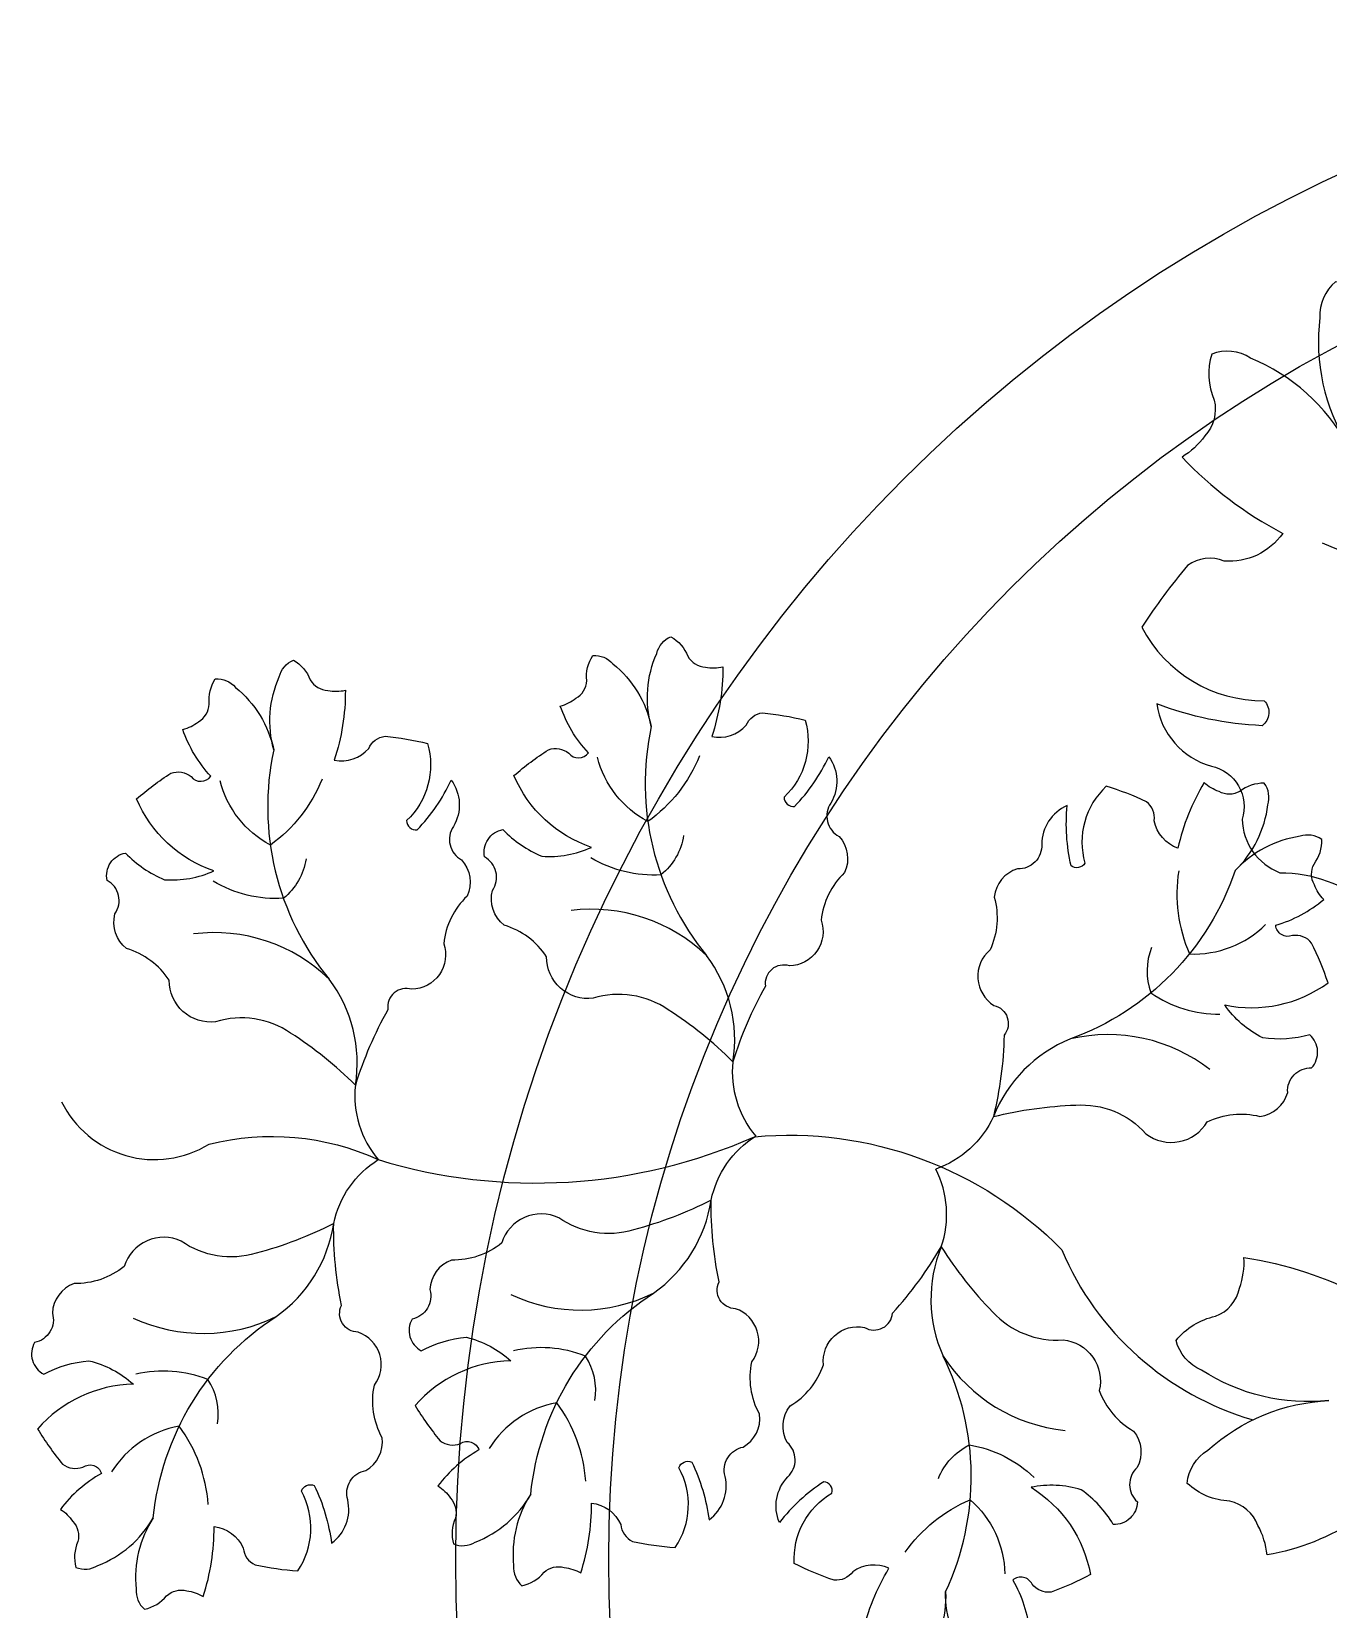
# Model space of a CAD drawing. Header units: millimetres. Extents: x 290.7 to 367.8, y 729.2 to 750.9.
# Drawn here: x 327.7136 to 327.9681, y 747.3079 to 747.6177 of the extents above; entities that cross this region are included whole.
import ezdxf

# ---------------------------------------------------------------- set-up
doc = ezdxf.new("R2010")
doc.units = ezdxf.units.MM
doc.layers.add('VEGET', color=64, linetype='Continuous')
doc.layers.add('VEGET-I', color=62, linetype='Continuous')

# ---------------------------------------------------------------- blocks, each defined once
blk = doc.blocks.new('VEGET-06')
at = {"layer": 'VEGET'}
for points in [[(-0.06946887493595622, 0.1937233102708005, 0.02359304653415248), (-0.0780270079049501, 0.1924889395072142, 0.2633611240475967), (-0.0815933728988032, 0.1876513159459607, -0.4961733732722993), (-0.08580727918115993, 0.1837631429333504, 0.1051888292341508), (-0.08937365072277892, 0.1992944649601593, -0.1018354407082692), (-0.0942137198386428, 0.1977667951167303, -0.2548810045278139), (-0.1000727522521103, 0.1992944649601629, 0.1744881383592873), (-0.1064412663143814, 0.2033682559900827, 0.2361518438993992), (-0.1089886745583959, 0.1975121810857754, 0.1720458047186156), (-0.1043948120071834, 0.1766006926680745, 0.1720458047186174), (-0.1203411889654058, 0.1908872941845079, 0.2361518438993921), (-0.1266928363147342, 0.1915502255507118, 0.1744881383592826)], [(-0.1266928363147342, 0.1915502255507118, 0.1744881383592826), (-0.1262789327237686, 0.1840015549038903, -0.2548810045278165), (-0.127831137522846, 0.1781489745982201, -0.1018354407082663), (-0.1315421631341716, 0.1746865573632608, 0.08115707204633889), (-0.115080135642553, 0.1622125803027981, -0.268390101702822), (-0.1246610150608065, 0.1576779055547037, 0.2633611240476109), (-0.1306272218577815, 0.1569526901070537, 0.034334189139633), (-0.1380977065260582, 0.1468366974081663, 0.2816703646800977), (-0.1180882050795438, 0.1348350607018354, -0.4476480907887908), (-0.1184381022375618, 0.1307478651355396, -0.0804733628518486), (-0.1356725583669887, 0.1343176811800086, 0.2990547326261485), (-0.1267383155090069, 0.1241371558437079, -0.4445358973400563), (-0.1217077171260179, 0.1154428800892182, 0.3028472262875256), (-0.115539787211743, 0.1066911730840197, -0.1775881189196615), (-0.1009862157689536, 0.1013939284907579, 0.5077713489282397), (-0.0850644257460953, 0.09820348040558358, -0.5541101838924329), (-0.07588603189989573, 0.09876528668007722, -0.0536056027989116), (-0.05377609429269015, 0.0894389493654355, -0.05303807838268965), (-0.0506530716048248, 0.1134902632047314, -0.229967678014949), (-0.03715182100707715, 0.1310584831368873, 0.4530091558014059), (-0.03574006379313488, 0.1492049223638281, -0.1775881189196614), (-0.03319265554912132, 0.1644816351404543, 0.3028472262875249), (-0.03777798384058251, 0.1741568870437264, -0.2706667237805238), (-0.04285935215131076, 0.1787126791025795, 0.420062868277418)], [(-0.1028361948146763, 0.0009848714738858177, -0.1051888292341653), (-0.1176360053018204, -0.004923307553357681, 0.1018354407082685), (-0.1191349297702278, -7.42592307627632e-05, 0.2548810045278082), (-0.1237259445920094, 0.003873476687302535, -0.1744881383592801), (-0.1307003736630028, 0.006790852880129705, -0.2361518438994192), (-0.1273355055216658, 0.01221861157391313, -0.1720458047186142), (-0.1075272818848507, 0.02034438521935744, -0.1720458047186181), (-0.1283503966142163, 0.02532352309159247, -0.2361518438993757), (-0.1325108217511239, 0.03016849623153117, -0.1744881383592802), (-0.126068722427557, 0.0341248962393772, 0.2548810045278265), (-0.1221402567435375, 0.03873241111641068, 0.1018354407082649), (-0.1214057822955441, 0.04375442181752476, -0.08115707204633917), (-0.1017794957082492, 0.0373195692447652, 0.2683901017028146)], [(-0.1663985836577506, -0.02231055300502494, -0.172045804718615), (-0.1702008392702039, -0.01093974890514371, -0.1720458047186181), (-0.1737588868773834, -0.02238931792958088, -0.2361518438993874)], [(-0.1837985463534242, -0.01782218142698611, -0.08115707204633878), (-0.1794717012997431, -0.007095593586857518, 0.2683901017028241), (-0.1853797741946437, -0.007669772186913448, -0.2633611240475965), (-0.1884556877246677, -0.009035963052866691, -0.03433418913963283), (-0.1949535855862807, -0.00632109990132701, -0.2816703646801006), (-0.1887859976598696, 0.005198049067792532, 0.447648090788793), (-0.1901288638637606, 0.007061874259259859, 0.08047336285184804), (-0.1973860935966227, 0.0003928031931739184, -0.299054732626132), (-0.1960180945854519, 0.00785355541673205, 0.4445358973400594), (-0.1960991039934221, 0.01347804177061818, -0.3028472262875131), (-0.1956499951252919, 0.01945701055288307, 0.1775881189196616), (-0.1901777321008593, 0.02618580721271169, -0.5077713489282268), (-0.183442362344854, 0.03229527374043251, 0.5541101838924969), (-0.1788695720257856, 0.03466321521058724, 0.05360560279891149), (-0.1709235656854107, 0.04550024628959548, 0.05303807838268959), (-0.1625100033661768, 0.03483828411098511, 0.2299676780149515), (-0.1509717569286799, 0.03027502867694931, -0.453009155801419), (-0.1450777800844394, 0.02195923494702257, 0.1775881189196565), (-0.1394627728060094, 0.01534908666116763, -0.3028472262875298), (-0.1388858157822872, 0.009381098133402155, 0.4445358973400413), (-0.138846441619898, 0.003756166227629976, -0.4200628682774436), (-0.1427910579121345, 6.824188363729888e-05, 0.1027662192553072), (-0.1480162504493805, 0.005748575424160407, 0.1249756271620583), (-0.1562347518900555, 0.006150154270044617, -0.2129696122085104), (-0.1465231956261528, -0.00814430885484807, -0.03433418913963267), (-0.1529615068445835, -0.01099760645695724, -0.263361124047625), (-0.1560659526894028, -0.009697553564585348, 0.4961733732722903), (-0.159208738946333, -0.009039935299758994, -0.105188829234163), (-0.156458960906428, -0.01752961190629243, 0.1018354407082667)]]:
    blk.add_lwpolyline(points, format="xyb", dxfattribs=at)
for points in [[(-0.1948906315785663, 0.1175444566607284, 0.08047336285184804), (-0.1893128790963869, 0.1256704993339861, -0.299054732626132), (-0.1889737951299262, 0.1180929491296272, 0.4445358973400594), (-0.1876341572343136, 0.1126297285064188, -0.3028472262875131), (-0.1867316946353501, 0.106702222476712, 0.1775881189196616), (-0.1905565095800901, 0.09891806178101792, -0.5077713489282268), (-0.195751111643391, 0.09145435650766931, 0.5541101838924969), (-0.1996767953378384, 0.08812170506483863, 0.05360560279891149), (-0.2049915799898185, 0.0757793664099582, 0.05303807838268959), (-0.2155808747168777, 0.08428420653669111, 0.2299676780149515), (-0.2278483669883018, 0.08614513758838704, -0.453009155801419), (-0.2354563065346253, 0.09292825223128443, 0.1775881189196565), (-0.2424100659314545, 0.09811164854536614, -0.3028472262875298), (-0.2443100263087308, 0.1037984681345145, 0.4445358973400413), (-0.2456091881829741, 0.1092714552251017, -0.4200628682774436), (-0.2425915604328361, 0.113749703367132, 0.1027662192553072), (-0.236226108964706, 0.1093850895480468, 0.1249756271620583), (-0.2281267059142849, 0.1108358485654879, -0.2129696122085104), (-0.240795168685473, 0.1225898288322265, -0.03433418913963267), (-0.2351602191579998, 0.1268136307184893, -0.263361124047625), (-0.2318433642077009, 0.1262424960889419, 0.4961733732722903), (-0.2286331416425957, 0.1263060438778503, -0.105188829234163), (-0.2332158572402454, 0.1339633675554381, 0.1018354407082667), (-0.230668143901263, 0.1352233304923924, 0.2548810045278109), (-0.2288937344623072, 0.1381127397095092, -0.1744881383592944), (-0.2279009572090027, 0.1422282964966897, -0.2361518438993939), (-0.2246007506225487, 0.1408505611924635, -0.172045804718615), (-0.218346551652119, 0.1306213222736279, -0.1720458047186181), (-0.2174453757410664, 0.142577083043971, -0.2361518438993874), (-0.2151365976939319, 0.1453082113842115, -0.174488138359288), (-0.212376244260251, 0.1420982482591331, 0.2548810045278096), (-0.2094794259262107, 0.1403359605355829, 0.1018354407082642), (-0.2066374708422831, 0.1403764717818357, -0.08115707204633878), (-0.2084499343350572, 0.128952976217958, 0.2683901017028241), (-0.2028208831358773, 0.1308367991908579, -0.2633611240475965), (-0.2001294546079446, 0.1328576737553533, -0.03433418913963283), (-0.1931883698674213, 0.1316683457196781, -0.2816703646801006), (-0.1966170937396203, 0.1190598649860233, 0.447648090788793)], [(-0.2566251595629971, 0.1137099482242876, 0.08047336285184804), (-0.2510474070808177, 0.1218359908975453, -0.299054732626132), (-0.2507083231143579, 0.1142584406931864, 0.4445358973400594), (-0.2493686852187453, 0.1087952200699771, -0.3028472262875131), (-0.2484662226197791, 0.1028677140402694, 0.1775881189196616), (-0.25229103756452, 0.0950835533445753, -0.5077713489282268), (-0.25748563962782, 0.0876198480712258, 0.5541101838924969), (-0.2614113233222675, 0.08428719662839601, 0.05360560279891149), (-0.2667261079742484, 0.07194485797351735, 0.05303807838268959), (-0.2773154027013094, 0.08044969810024938, 0.2299676780149515), (-0.2895828949727326, 0.0823106291519462, -0.453009155801419), (-0.2971908345190544, 0.08909374379484092, 0.1775881189196565), (-0.3041445939158853, 0.0942771401089244, -0.3028472262875298), (-0.3060445542931625, 0.09996395969807281, 0.4445358973400413), (-0.307343716167404, 0.10543694678866, -0.4200628682774436), (-0.3043260884172669, 0.1099151949306902, 0.1027662192553072), (-0.2979606369491359, 0.1055505811116051, 0.1249756271620583), (-0.2898612338987148, 0.1070013401290462, -0.2129696122085104), (-0.3025296966699038, 0.1187553203957847, -0.03433418913963267), (-0.2968947471424297, 0.1229791222820475, -0.263361124047625), (-0.2935778921921308, 0.1224079876524993, 0.4961733732722903), (-0.2903676696270274, 0.1224715354414094, -0.105188829234163), (-0.2949503852246744, 0.1301288591189964, 0.1018354407082667), (-0.2924026718856938, 0.1313888220559507, 0.2548810045278109), (-0.2906282624467371, 0.1342782312730666, -0.1744881383592944), (-0.2896354851934326, 0.138393788060247, -0.2361518438993939), (-0.2863352786069786, 0.1370160527560218, -0.172045804718615), (-0.2800810796365489, 0.1267868138371862, -0.1720458047186181), (-0.2791799037254972, 0.1387425746075293, -0.2361518438993874), (-0.2768711256783618, 0.1414737029477697, -0.174488138359288), (-0.2741107722446801, 0.1382637398226905, 0.2548810045278096), (-0.2712139539106397, 0.1365014520991394, 0.1018354407082642), (-0.268371998826713, 0.1365419633453921, -0.08115707204633878), (-0.2701844623194871, 0.1251184677815154, 0.2683901017028241), (-0.2645554111203072, 0.1270022907544144, -0.2633611240475965), (-0.2618639825923736, 0.1290231653189098, -0.03433418913963283), (-0.2549228978518512, 0.1278338372832355, -0.2816703646801006), (-0.2583516217240494, 0.1152253565495807, 0.447648090788793)], [(-0.1496874890384223, 0.1078368327011505, -0.08047336285184804), (-0.1503212662770004, 0.117672594933528, 0.299054732626132), (-0.15449024137056, 0.1113358850849444, -0.4445358973400594), (-0.1584368755435204, 0.1073277074474062, 0.3028472262875131), (-0.1622455002095649, 0.1026969251562662, -0.1775881189196616), (-0.1629428029427569, 0.09405191873659557, 0.5077713489282268), (-0.1622992709561144, 0.08498127082227214, -0.5541101838924969), (-0.1606319462592749, 0.08010914741829467, -0.05360560279891149), (-0.1623816979262438, 0.06678553572804447, -0.05303807838268959), (-0.1489317646528114, 0.06867359381454818, -0.2299676780149515), (-0.1374398940327168, 0.06399477551719723, 0.453009155801419), (-0.1274324397413737, 0.06592926434006863, -0.1775881189196565), (-0.1188056445647963, 0.06682412303239449, 0.3028472262875298), (-0.1142631889815293, 0.07073767177347179, -0.4445358973400413), (-0.1103463318732754, 0.07477495299512871, 0.4200628682774436), (-0.1106472680521859, 0.08016663372345612, -0.1027662192553072), (-0.1183496255388548, 0.07967417526791198, -0.1249756271620583), (-0.1245658072985929, 0.08506528979365946, 0.2129696122085104), (-0.107666883979709, 0.08868086606284642, 0.03433418913963267), (-0.1103466916380702, 0.09519329951477218, 0.263361124047625), (-0.1134886235140513, 0.09639994180355593, -0.4961733732722903), (-0.1162141571085131, 0.09809730265630279, 0.105188829234163), (-0.1083584565552753, 0.1023309602912699, -0.1018354407082667), (-0.1099025570655874, 0.1047171923575592, -0.2548810045278109), (-0.1099484410026896, 0.1081076361552542, 0.1744881383592944), (-0.1086953327890239, 0.1121515370130934, 0.2361518438993939), (-0.1122357222266546, 0.1126566713632373, 0.172045804718615), (-0.1228435961776899, 0.1070687071669294, 0.1720458047186181), (-0.1174997292515414, 0.1178016200938048, 0.2361518438993874), (-0.1180857112483569, 0.1213295292736465, 0.174488138359288), (-0.122099891611124, 0.1199842522172876, -0.2548810045278096), (-0.1254904978955951, 0.1199525740746346, -0.1018354407082642), (-0.1279114240833863, 0.1214416900047759, 0.08115707204633878), (-0.1321999855483487, 0.110699738814616, -0.2683901017028241), (-0.1360721607326267, 0.1151987682364446, 0.2633611240475965), (-0.1373503531633125, 0.1183122784157353, 0.03433418913963283), (-0.1439223784037793, 0.1208424252079539, 0.2816703646801006), (-0.1474287260056206, 0.1082553103559416, -0.447648090788793)], [(-0.2117150169707251, 0.01026893707259457, -0.08047336285184804), (-0.2088927474035476, 0.0008254903093511956, 0.299054732626132), (-0.2062501763116691, 0.00793541738775616, -0.4445358973400594), (-0.2033023645814991, 0.01272622267212142, 0.3028472262875131), (-0.2006286034006886, 0.01809285733667121, -0.1775881189196616), (-0.2018867609937223, 0.02667419794108294, 0.5077713489282268), (-0.2045470420350259, 0.03536981130557493, -0.5541101838924969), (-0.207263996461907, 0.03974425032681239, -0.05360560279891149), (-0.208545160345821, 0.0531210540732685, -0.05303807838268959), (-0.2212296817133517, 0.04826632585487189, -0.2299676780149515), (-0.2334778807577731, 0.05025027423546735, 0.453009155801419), (-0.2427971055947369, 0.04612190448007425, -0.1775881189196565), (-0.2510038263593923, 0.04331617794513942, 0.3028472262875298), (-0.2545535099799068, 0.03848404459960886, -0.4445358973400413), (-0.2574657789187462, 0.03367155055835536, 0.4200628682774436), (-0.2559639917832532, 0.02848450717511053, -0.1027662192553072), (-0.2485679923189412, 0.03069086573771518, -0.1249756271620583), (-0.2413015925513191, 0.02683023548904551, 0.2129696122085104), (-0.2569601374799548, 0.01951887639420313, 0.03433418913963267), (-0.2528887973170386, 0.01377280401131653, 0.263361124047625), (-0.2495563474608327, 0.01330110550349772, -0.4961733732722903), (-0.2465197099835157, 0.01225784136133345, 0.105188829234163), (-0.2532265870004489, 0.006371102974757292, -0.1018354407082667), (-0.2511869168049357, 0.004391685041711391, -0.2548810045278109), (-0.2503822558263442, 0.001097791420090921, 0.1744881383592944), (-0.2506970678897762, -0.00312409295870264, 0.2361518438993939), (-0.2471335368741139, -0.002822821018084731, 0.172045804718615), (-0.2380480705134254, 0.005000645900686607, 0.1720458047186181), (-0.2408502613025298, -0.006656972226604552, 0.2361518438993874), (-0.2394884324714504, -0.009963774355044919, 0.174488138359288), (-0.2358779224532528, -0.007752975460600275, -0.2548810045278096), (-0.232580686348669, -0.006962122407471405, -0.1018354407082642), (-0.2298875825803401, -0.007870715800109451, 0.08115707204633878), (-0.2281158721866969, 0.003559171211214185, -0.2683901017028241), (-0.2233337933728645, 4.253523140373972e-05, 0.2633611240475965), (-0.2213902512047179, -0.00270525758593898, 0.03433418913963283), (-0.2144183280568619, -0.003697954000734249, 0.2816703646801006), (-0.2138225097296615, 0.009354820965673305, -0.447648090788793)], [(-0.2734495449551551, 0.006434428636152845, -0.08047336285184804), (-0.2706272753879775, -0.003009018127092311, 0.299054732626132), (-0.267984704296099, 0.004100908951313542, -0.4445358973400594), (-0.265036892565929, 0.008891714235678805, 0.3028472262875131), (-0.2623631313851185, 0.0142583489002277, -0.1775881189196616), (-0.2636212889781531, 0.02283968950464121, 0.5077713489282268), (-0.2662815700194576, 0.03153530286913231, -0.5541101838924969), (-0.2689985244463369, 0.03590974189036888, -0.05360560279891149), (-0.2702796883302527, 0.04928654563682588, -0.05303807838268959), (-0.2829642096977816, 0.04443181741842839, -0.2299676780149515), (-0.2952124087422039, 0.04641576579902562, 0.453009155801419), (-0.3045316335791668, 0.04228739604363341, -0.1775881189196565), (-0.3127383543438214, 0.03948166950869769, 0.3028472262875298), (-0.3162880379643367, 0.03464953616316624, -0.4445358973400413), (-0.3192003069031761, 0.02983704212191363, 0.4200628682774436), (-0.3176985197676849, 0.02464999873866969, -0.1027662192553072), (-0.310302520303372, 0.02685635730127345, -0.1249756271620583), (-0.3030361205357499, 0.02299572705260378, 0.2129696122085104), (-0.3186946654643856, 0.01568436795776229, 0.03433418913963267), (-0.3146233253014685, 0.0099382955748748, 0.263361124047625), (-0.3112908754452626, 0.009466597067056881, -0.4961733732722903), (-0.3082542379679456, 0.008423332924890836, 0.105188829234163), (-0.3149611149848797, 0.00253659453831645, -0.1018354407082667), (-0.3129214447893656, 0.0005571766052678839, -0.2548810045278109), (-0.3121167838107759, -0.002736717016349921, 0.1744881383592944), (-0.3124315958742079, -0.00695860139514437, 0.2361518438993939), (-0.3088680648585438, -0.006657329454528238, 0.172045804718615), (-0.299782598497857, 0.001166137464244876, 0.1720458047186181), (-0.3025847892869606, -0.01049148066304628, 0.2361518438993874), (-0.3012229604558812, -0.01379828279148487, 0.174488138359288), (-0.2976124504376818, -0.01158748389704289, -0.2548810045278096), (-0.294315214333098, -0.01079663084391491, -0.1018354407082642), (-0.2916221105647701, -0.01170522423655029, 0.08115707204633878), (-0.2898504001711268, -0.0002753372252284336, -0.2683901017028241), (-0.2850683213572935, -0.003791973205039767, 0.2633611240475965), (-0.2831247791891487, -0.006539766022380711, 0.03433418913963283), (-0.2761528560412918, -0.007532462437177756, 0.2816703646801006), (-0.2755570377140932, 0.005520312529231575, -0.447648090788793)]]:
    blk.add_lwpolyline(points, format="xyb", close=True, dxfattribs=at)
at = {"layer": 'VEGET-I'}
for points in [[(-0.2104505287947989, 0.1258170869655544, -0.1413864367129372), (-0.2188994549649026, 0.1150533565982039, -0.210122964771746), (-0.2271353189217313, 0.1255698098248779, -0.210122964771746)], [(-0.2721850567792279, 0.1219825785291109, -0.1413864367129372), (-0.2806339829493334, 0.1112188481617631, -0.210122964771746), (-0.2888698469061612, 0.1217353013884361, -0.210122964771746)], [(-0.2130544149711318, 0.1128008581342801, -0.1876286218963192), (-0.2167565742647701, 0.1063485774254698, -0.1520058651265381), (-0.2282412263939184, 0.1091455605234888)], [(-0.2747889429555626, 0.1089663496978384, -0.1876286218963192), (-0.2784911022492, 0.1025140689890272, -0.1520058651265381), (-0.2899757543783474, 0.1053110520870453)], [(-0.1228435961776899, 0.1070687071669294, -0.2279428046577942), (-0.1497991040964415, 0.07948942689137795, 0.2043996860364329), (-0.1623816979262438, 0.06678553572804447, -0.2049975904848279), (-0.1718292105081352, 0.05822027176739031, -0.2049975904848279)], [(-0.13208590642712, 0.1069817870196355, 0.1413864367129372), (-0.1303351504192465, 0.09341060069530194, 0.210122964771746), (-0.1178777592027584, 0.0982312487496193, 0.210122964771746)], [(-0.1365095673217649, 0.09446645000872866, 0.1876286218963192), (-0.1366306876737484, 0.08702849063528006, 0.1520058651265381), (-0.1253323867810119, 0.0835544805726407)], [(-0.31478054378577, 0.06922531344179728, 0.442149186598303), (-0.2906658620400275, 0.06228053061143779, -0.1709273865300307), (-0.2629924005190594, 0.05975147167849215, 0.1802530025354734), (-0.2014638861613651, 0.06350826744564486, -0.2251438523393833), (-0.1512090832931001, 0.04498941898058373, 0.2256520569911392), (-0.1199326832524967, 0.01718038226101282, 0.09065442908466861)], [(-0.2380480705134254, 0.005000645900686607, -0.2279428046577942), (-0.217960116546287, 0.03792009627716375, 0.2043996860364329), (-0.208545160345821, 0.0531210540732685, -0.2049975904848279), (-0.2012578725346295, 0.06358598011493388, -0.2049975904848279)], [(-0.299782598497857, 0.001166137464244876, -0.2279428046577942), (-0.2796946445307178, 0.03408558784072202, 0.2043996860364329), (-0.2702796883302527, 0.04928654563682588, -0.2049975904848279), (-0.2629924005190594, 0.05975147167849215, -0.2049975904848279)], [(-0.2275545216232864, 0.02034538716544443, 0.1876286218963192), (-0.2291036501187156, 0.02762124523754661, 0.1520058651265381), (-0.2408931551523912, 0.02847442753875917)], [(-0.2892890496077154, 0.01651087872900092, 0.1876286218963192), (-0.2908381781031455, 0.02378673680110399, 0.1520058651265381), (-0.3026276831368202, 0.02463991910231655)], [(-0.2290604018579439, 0.007156954319715858, 0.1413864367129372), (-0.2338084995094434, 0.01999041891586728, 0.210122964771746), (-0.2448684130781222, 0.01250018824935495, 0.210122964771746)], [(-0.2907949298423746, 0.003322445883275016, 0.1413864367129372), (-0.2955430274938733, 0.01615591047942555, 0.210122964771746), (-0.306602941062553, 0.008665679812913218, 0.210122964771746)], [(-0.1713639904973352, 0.007613491566938357, -0.1876286218963192), (-0.1663097939808971, 0.01307178867812464, -0.1520058651265381), (-0.1557442788804018, 0.007771766070689523)], [(-0.1768191216059325, -0.004487912516697001, -0.1413864367129372), (-0.1661725521821973, 0.004108179871968431, -0.210122964771746), (-0.160503429673069, -0.007986707211451005, -0.210122964771746)]]:
    blk.add_lwpolyline(points, format="xyb", dxfattribs=at)
for centre, radius, start, end in [((-0.0906064622169378, 0.2008651739534821), 0.04406990546715955, 245.8667065243228, 278.0567283438675), ((-0.174843850780193, 0.1212825031157188), 0.04449380323614033, 167.8840744680207, 219.2471452388993), ((-0.2365783787646247, 0.1174479946792779), 0.04449380323614033, 167.8840744680207, 219.2471452388993), ((-0.2280981967524012, 0.07365648856906759), 0.02706773419064479, 46.01635494946797, 97.14886401413727), ((-0.289832724736832, 0.06982198013262586), 0.02706773419064479, 46.01635494946797, 97.14886401413727), ((-0.2274843180621451, 0.0794055310334878), 0.0227831590405553, 350.8418645715244, 37.05032075690554), ((-0.2892188460465759, 0.07557102259704696), 0.0227831590405553, 350.8418645715244, 37.05032075690554), ((-0.1436160573650005, 0.05313734599949793), 0.02706773419064479, 52.07207001193182, 103.2045790766021), ((-0.1888794718983284, 0.07404467829801575), 0.01620522045507504, 173.8549983797719, 220.1949733298513), ((-0.2506139998827583, 0.07021016986157314), 0.01620522045507504, 173.8549983797719, 220.1949733298513), ((-0.1862369029744428, 0.05080221489285375), 0.01620522045507504, 340.9025053176099, 27.24248026768929), ((-0.149815906941873, 0.03692475340384505), 0.0227831590405553, 157.8893715093626, 204.0978276947421), ((-0.229892479837071, 0.06221579426080037), 0.02706773419064479, 245.0245630740938, 296.1570721387642), ((-0.2916270078215017, 0.05838128582435953), 0.02706773419064479, 245.0245630740938, 296.1570721387642), ((-0.1479290395678285, 0.04238992200296821), 0.02706773419064479, 213.063861887306, 264.1963709519753), ((-0.2105034365839025, 0.007912284836241845), 0.04449380323614033, 334.9315814058621, 26.29465217672769)]:
    blk.add_arc(centre, radius, start, end, dxfattribs=at)

msp = doc.modelspace()

# ---------------------------------------------------------------- linework, layer by layer
at = {"layer": 'VEGET', "color": 37}
msp.add_circle((328.0968162644701, 747.31768385535), 0.3, dxfattribs=at)
at = {"layer": 'VEGET', "color": 35}
msp.add_circle((328.0968162644701, 747.31768385535), 0.27, dxfattribs=at)

# ---------------------------------------------------------------- block references
at = {"layer": 'VEGET', "xscale": 1.2, "yscale": 1.2, "zscale": 1.2}
msp.add_blockref('VEGET-06', (328.0971859091613, 747.3245195798396), dxfattribs=at)

doc.saveas('drawing.dxf')
